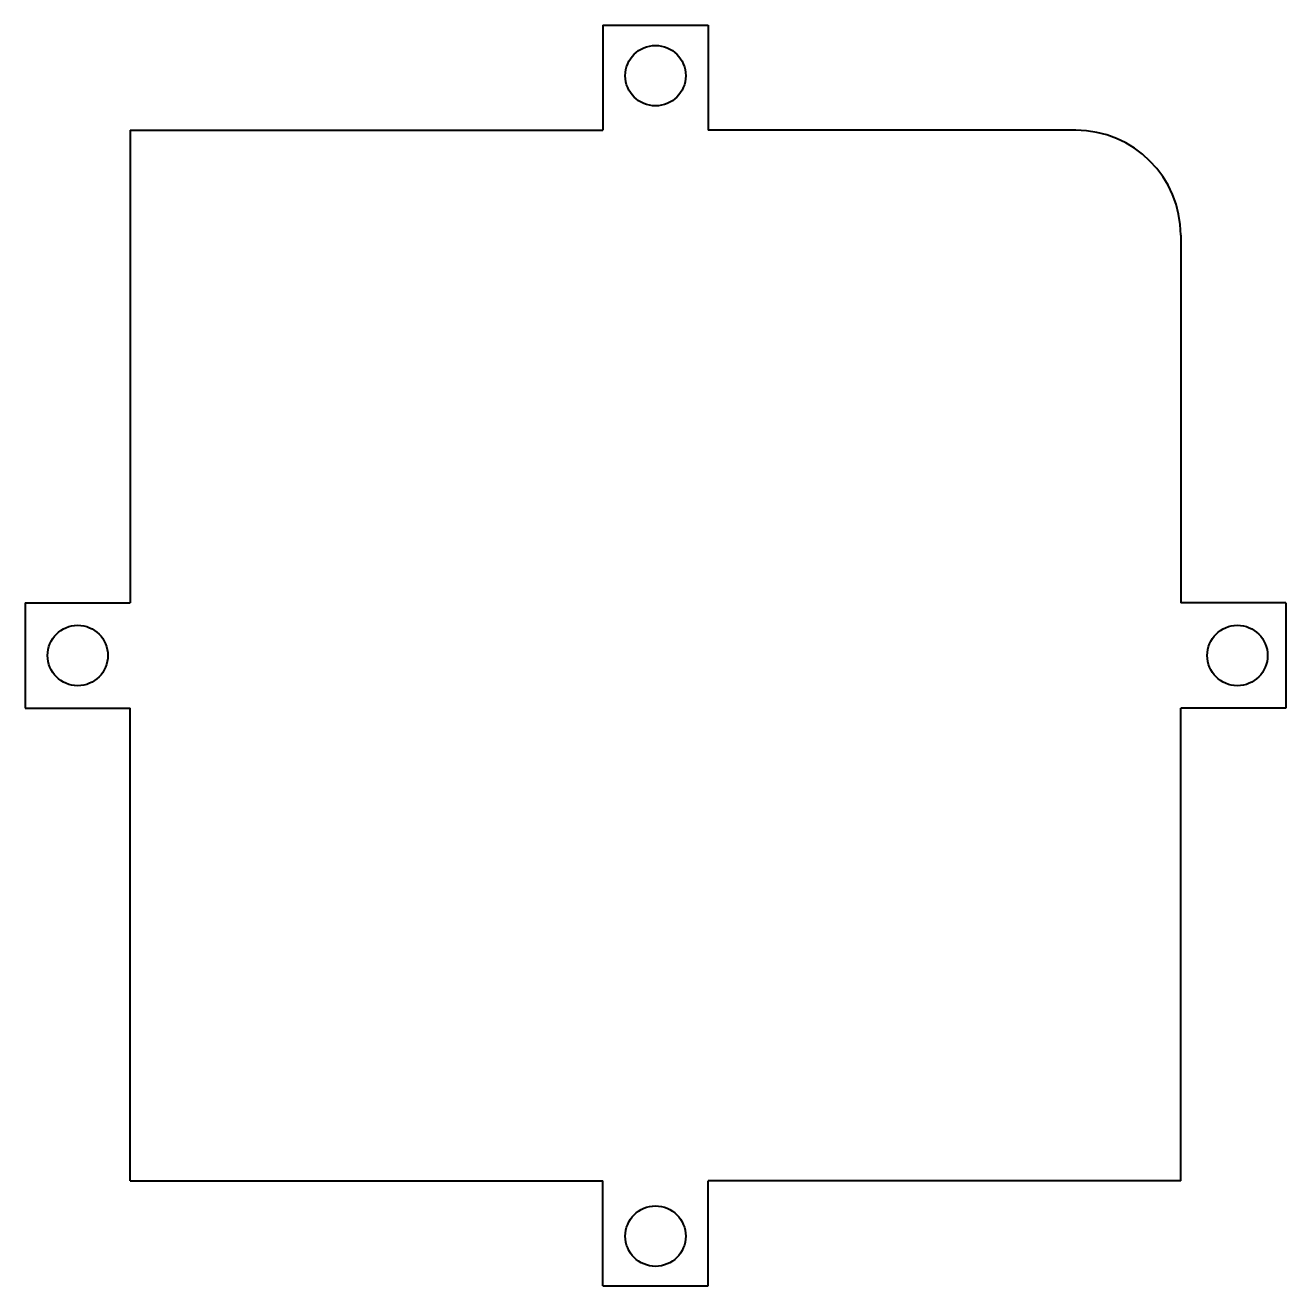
# Model space of a CAD drawing. Header units: inches. Extents: x -1.2 to 1.2, y -1.2 to 1.2.
import ezdxf

# ---------------------------------------------------------------- set-up
doc = ezdxf.new("R2010")
doc.units = ezdxf.units.IN
doc.header["$MEASUREMENT"] = 0
doc.layers.add('Visible', color=7, linetype='Continuous', lineweight=40)

msp = doc.modelspace()

# ---------------------------------------------------------------- linework, layer by layer
at = {"layer": 'Visible'}
for p, q in [((-0.1, 1.2), (0.1, 1.2)), ((-0.1, 1.2), (-0.1, 1)), ((0.1, 1.2), (0.1, 1)), ((-1, 1), (-0.1, 1)), ((-1, 1), (-1, 0.1)), ((0.8, 1), (0.1, 1)), ((1, 0.8), (1, 0.1)), ((-1.2, 0.1), (-1, 0.1)), ((-1.2, 0.1), (-1.2, -0.1)), ((1.2, 0.1), (1, 0.1)), ((1.2, 0.1), (1.2, -0.1)), ((-1.2, -0.1), (-1, -0.1)), ((-1, -1), (-1, -0.1)), ((1, -1), (1, -0.1)), ((1.2, -0.1), (1, -0.1)), ((-1, -1), (-0.1, -1)), ((-0.1, -1.2), (-0.1, -1)), ((0.1, -1.2), (0.1, -1)), ((1, -1), (0.1, -1)), ((-0.1, -1.2), (0.1, -1.2))]:
    msp.add_line(p, q, dxfattribs=at)
for centre in [(0, 1.1039), (-1.1, 0), (1.1079, 0), (0, -1.1055)]:
    msp.add_circle(centre, 0.0575, dxfattribs=at)
msp.add_arc((0.8, 0.8), 0.2, 0, 90, dxfattribs=at)

doc.saveas('drawing.dxf')
